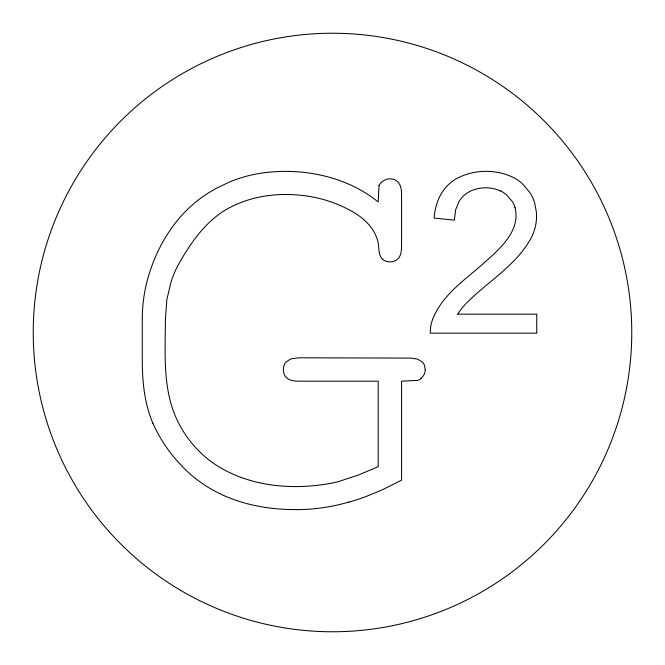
<?xml version="1.0" encoding="UTF-8"?>
<svg xmlns="http://www.w3.org/2000/svg" width="665" height="665" viewBox="0 0 665 665"><rect width="100%" height="100%" fill="white"/><g stroke="black" fill="none" stroke-linecap="round" stroke-linejoin="round"><path stroke-width="1" d="M379.017 185.693L378.194 201.911L373.314 198.22A134.712 134.712 0 0 0 352.442 185.818C322.575 171.861 288.169 168.212 255.826 174.064A137.273 137.273 0 0 0 229.392 182.06L216.782 188.07L208.635 192.8A128.162 128.162 0 0 0 186.674 210.223C167.106 229.724 153.923 255.052 146.965 281.644A151.795 151.795 0 0 0 142.285 319.042L142.285 361.378C142.368 382.45 144.588 404.004 153.008 423.522M432.616 319.433C441.477 296.291 462.657 281.436 480.745 265.875C496.963 251.121 521.277 232.55 515.009 207.463M532.565 235.194C518.193 264.387 488.251 280.913 466.115 303.506A63.74 63.74 0 0 0 457.728 314.138M420.978 378.51L423.007 376.232A11.214 11.214 0 0 0 425.251 369.632M381.436 182.301L383.14 181.013A11.737 11.737 0 0 1 390.629 178.835L392.949 179.168A10.399 10.399 0 0 1 396.515 180.83C400.787 183.773 401.577 189.409 401.56 194.213L401.56 246.457C401.485 250.938 401.086 256.216 397.412 259.325A10.856 10.856 0 0 1 392.949 261.528L391.228 261.802A14.173 14.173 0 0 1 389.432 261.835L387.762 261.661A11.23 11.23 0 0 1 382.458 259.2M457.769 314.163L536.738 314.163L536.738 333.165L430.313 333.165A35.245 35.245 0 0 1 432.607 319.424M296.532 509.581C263.54 509.822 229.658 502.457 202.243 483.422A127.605 127.605 0 0 1 183.523 467.794L176.508 460.197A149.575 149.575 0 0 1 152.975 423.538M500.753 191.03C491.269 186.632 479.723 186.782 470.271 191.204A27.589 27.589 0 0 0 465.276 194.413A28.204 28.204 0 0 0 463.039 196.424A27.074 27.074 0 0 0 459.291 201.121L455.641 209.708L454.37 220.148L434.046 218.062C434.952 208.162 437.703 198.17 443.663 190.074A40.922 40.922 0 0 1 449.756 183.465A43.267 43.267 0 0 1 455.193 179.4C473.256 168.91 497.362 168.611 515.649 178.719A42.826 42.826 0 0 1 523.006 184.346L530.13 192.975A40.54 40.54 0 0 1 534.618 202.808L536.306 211.536A50.474 50.474 0 0 1 536.522 216.191M382.458 259.192C379.374 256.233 378.975 251.594 378.742 247.555C377.77 229.824 363.19 216.69 348.219 209.334A130.323 130.323 0 0 0 314.404 197.322C293.797 193.232 272.168 193.374 251.844 198.926A112.967 112.967 0 0 0 228.07 208.502C206.815 220.273 192.168 240.713 180.232 261.303A106.4 106.4 0 0 0 171.179 281.445L166.832 299.707L165.386 319.316C165.319 354.204 162.069 391.951 179.126 423.971A107.738 107.738 0 0 0 192.326 443.838A111.895 111.895 0 0 0 200.572 452.665A109.816 109.816 0 0 0 214.712 464.153C248.81 486.747 292.392 490.546 331.885 483.114A138.303 138.303 0 0 0 338.66 481.51L358.418 475.043L378.194 466.689L378.194 381.178L298.735 381.178C294.179 381.095 288.751 380.721 285.692 376.847A10.574 10.574 0 0 1 283.839 373.281L283.332 369.632L283.839 365.983A10.623 10.623 0 0 1 286.066 361.959L290.929 358.851L298.735 357.803L410.82 358.094L417.612 359.125L422.475 362.176A9.584 9.584 0 0 1 424.528 365.476L425.209 369.632M536.572 216.191A48.72 48.72 0 0 1 532.532 235.177M500.762 191.03A27.198 27.198 0 0 1 506.68 195.003L512.2 201.362A25.162 25.162 0 0 1 515.009 207.463M420.97 378.501A9.958 9.958 0 0 1 418.061 380.363L401.56 381.178L401.56 480.155L381.768 490.08L365.268 496.813A226.449 226.449 0 0 1 348.776 502.158M378.992 185.676A9.202 9.202 0 0 1 381.452 182.31M348.759 502.1A191.096 191.096 0 0 1 296.532 509.656M180.548 590.312A299.258 299.258 0 0 0 631.75 335.185A299.258 299.258 0 0 0 185.203 71.995A299.258 299.258 0 0 0 180.548 590.312"/></g></svg>
